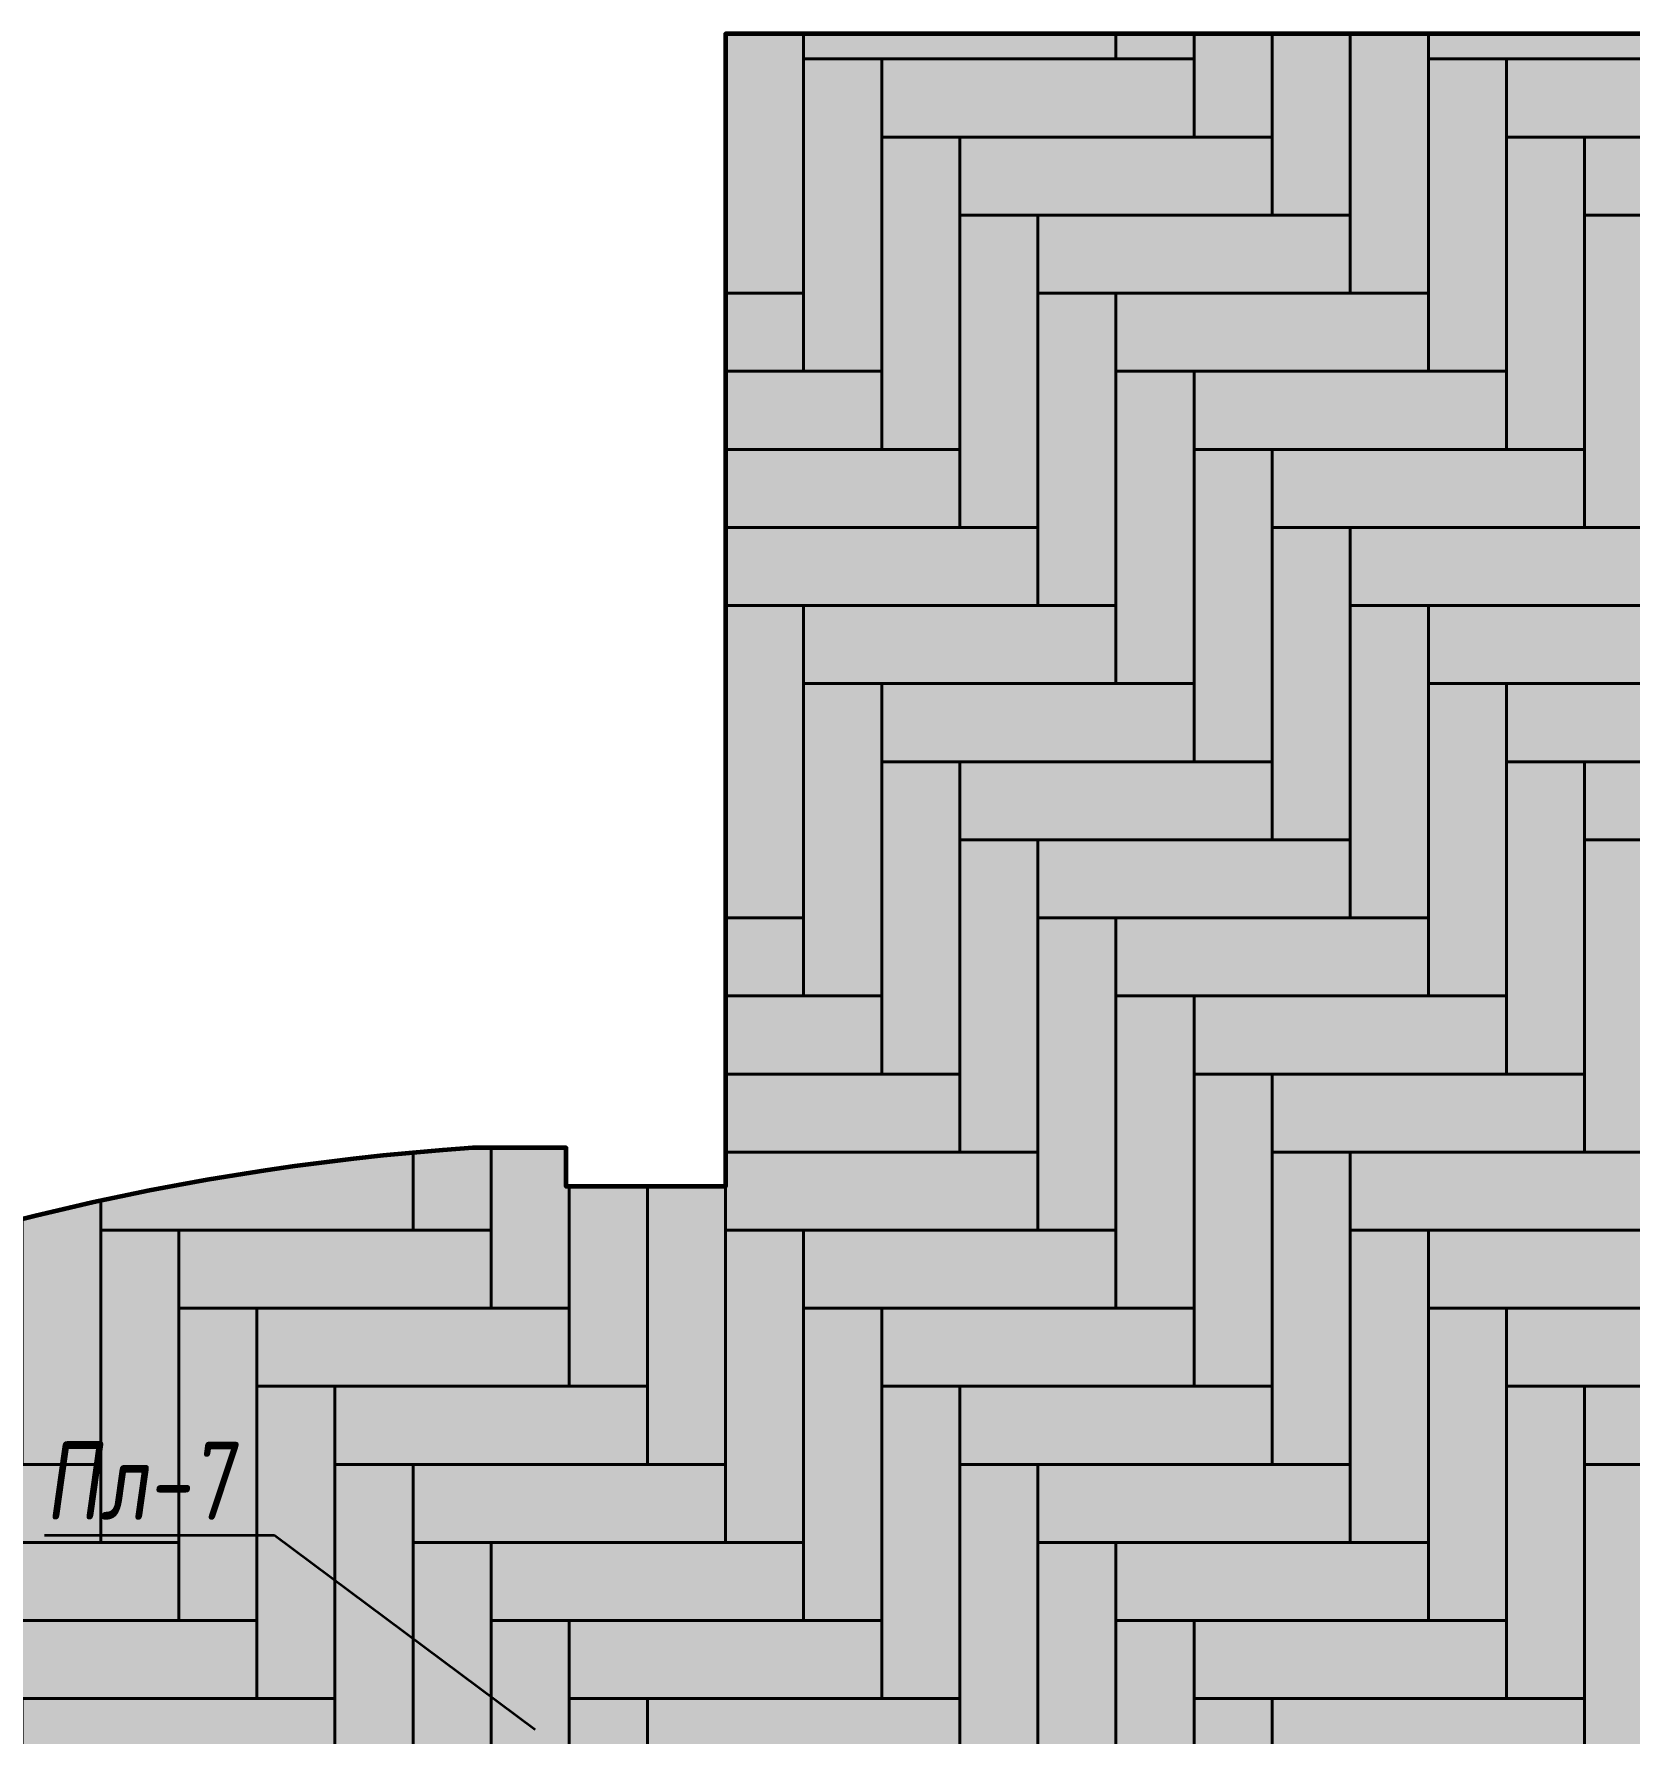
# Model space of a CAD drawing. Header units: millimetres. Extents: x -510890 to 418982, y -118257 to 141350.
# Drawn here: x 64678 to 69784, y -1581 to 3859 of the extents above; entities that cross this region are included whole.
import ezdxf
from ezdxf import colors
from ezdxf.entities.mleader import LeaderData, LeaderLine
from ezdxf.math import Vec2, Vec3

# ---------------------------------------------------------------- set-up
doc = ezdxf.new("R2010")
doc.units = ezdxf.units.MM
doc.layers.add('АР_Площадь контур', color=220, linetype='Continuous', lineweight=35, plot=False)
doc.styles.add('Архитект', font='isocpeur.ttf', dxfattribs={"width": 0.8, "oblique": 8})

msp = doc.modelspace()

# ---------------------------------------------------------------- hatches: boundary and pattern name
at = {"layer": 'АР_Площадь контур', "ltscale": 100, "true_color": 0xc7c8ca}
h = msp.add_hatch(color=9, dxfattribs=at)
h.dxf.hatch_style = 1
h.paths.add_polyline_path([(67141.8, 3859.4), (66891.8, 3859.4), (66891.8, 3029.4), (67141.8, 3029.4)])
at = {"layer": 'АР_Площадь контур', "ltscale": 100, "true_color": 0xffffff}
h = msp.add_hatch(color=7, dxfattribs=at)
h.dxf.hatch_style = 1
h.paths.add_polyline_path([(68141.8, 3859.4), (67141.8, 3859.4), (67141.8, 3779.4), (68141.8, 3779.4)])
h = msp.add_hatch(color=7, dxfattribs=at)
h.dxf.hatch_style = 1
h.paths.add_polyline_path([(68391.8, 3859.4), (68141.8, 3859.4), (68141.8, 3779.4), (68391.8, 3779.4)])
at = {"layer": 'АР_Площадь контур', "ltscale": 100, "true_color": 0x636466}
h = msp.add_hatch(color=251, dxfattribs=at)
h.dxf.hatch_style = 1
h.paths.add_polyline_path([(68641.8, 3859.4), (68391.8, 3859.4), (68391.8, 3529.4), (68641.8, 3529.4)])
at = {"layer": 'АР_Площадь контур', "ltscale": 100, "true_color": 0xc7c8ca}
h = msp.add_hatch(color=9, dxfattribs=at)
h.dxf.hatch_style = 1
h.paths.add_polyline_path([(68891.8, 3859.4), (68641.8, 3859.4), (68641.8, 3279.4), (68891.8, 3279.4)])
at = {"layer": 'АР_Площадь контур', "ltscale": 100, "true_color": 0xffffff}
h = msp.add_hatch(color=7, dxfattribs=at)
h.dxf.hatch_style = 1
h.paths.add_polyline_path([(69141.8, 3859.4), (68891.8, 3859.4), (68891.8, 3029.4), (69141.8, 3029.4)])
at = {"layer": 'АР_Площадь контур', "ltscale": 100, "true_color": 0x636466}
h = msp.add_hatch(color=251, dxfattribs=at)
h.dxf.hatch_style = 1
h.paths.add_polyline_path([(70141.8, 3859.4), (69141.8, 3859.4), (69141.8, 3779.4), (70141.8, 3779.4)])
at = {"layer": 'АР_Площадь контур', "ltscale": 100, "true_color": 0xffffff}
h = msp.add_hatch(color=7, dxfattribs=at)
h.dxf.hatch_style = 1
h.paths.add_polyline_path([(67391.8, 3779.4), (67141.8, 3779.4), (67141.8, 2779.4), (67391.8, 2779.4)])
at = {"layer": 'АР_Площадь контур', "ltscale": 100, "true_color": 0x636466}
h = msp.add_hatch(color=251, dxfattribs=at)
h.dxf.hatch_style = 1
h.paths.add_polyline_path([(68391.8, 3779.4), (67391.8, 3779.4), (67391.8, 3529.4), (68391.8, 3529.4)])
h = msp.add_hatch(color=251, dxfattribs=at)
h.dxf.hatch_style = 1
h.paths.add_polyline_path([(69391.8, 3779.4), (69141.8, 3779.4), (69141.8, 2779.4), (69391.8, 2779.4)])
at = {"layer": 'АР_Площадь контур', "ltscale": 100, "true_color": 0xc7c8ca}
h = msp.add_hatch(color=9, dxfattribs=at)
h.dxf.hatch_style = 1
h.paths.add_polyline_path([(70391.8, 3779.4), (69391.8, 3779.4), (69391.8, 3529.4), (70391.8, 3529.4)])
at = {"layer": 'АР_Площадь контур', "ltscale": 100, "true_color": 0x636466}
h = msp.add_hatch(color=251, dxfattribs=at)
h.dxf.hatch_style = 1
h.paths.add_polyline_path([(67641.8, 3529.4), (67391.8, 3529.4), (67391.8, 2529.4), (67641.8, 2529.4)])
at = {"layer": 'АР_Площадь контур', "ltscale": 100, "true_color": 0xc7c8ca}
h = msp.add_hatch(color=9, dxfattribs=at)
h.dxf.hatch_style = 1
h.paths.add_polyline_path([(68641.8, 3529.4), (67641.8, 3529.4), (67641.8, 3279.4), (68641.8, 3279.4)])
h = msp.add_hatch(color=9, dxfattribs=at)
h.dxf.hatch_style = 1
h.paths.add_polyline_path([(69641.8, 3529.4), (69391.8, 3529.4), (69391.8, 2529.4), (69641.8, 2529.4)])
at = {"layer": 'АР_Площадь контур', "ltscale": 100, "true_color": 0xffffff}
h = msp.add_hatch(color=7, dxfattribs=at)
h.dxf.hatch_style = 1
h.paths.add_polyline_path([(70641.8, 3529.4), (69641.8, 3529.4), (69641.8, 3279.4), (70641.8, 3279.4)])
at = {"layer": 'АР_Площадь контур', "ltscale": 100, "true_color": 0xc7c8ca}
h = msp.add_hatch(color=9, dxfattribs=at)
h.dxf.hatch_style = 1
h.paths.add_polyline_path([(67891.8, 3279.4), (67641.8, 3279.4), (67641.8, 2279.4), (67891.8, 2279.4)])
at = {"layer": 'АР_Площадь контур', "ltscale": 100, "true_color": 0xffffff}
h = msp.add_hatch(color=7, dxfattribs=at)
h.dxf.hatch_style = 1
h.paths.add_polyline_path([(68891.8, 3279.4), (67891.8, 3279.4), (67891.8, 3029.4), (68891.8, 3029.4)])
h = msp.add_hatch(color=7, dxfattribs=at)
h.dxf.hatch_style = 1
h.paths.add_polyline_path([(69891.8, 3279.4), (69641.8, 3279.4), (69641.8, 2279.4), (69891.8, 2279.4)])
h = msp.add_hatch(color=7, dxfattribs=at)
h.dxf.hatch_style = 1
h.paths.add_polyline_path([(66892.3, 3029.4), (66892.3, 2779.4), (67141.8, 2779.4), (67141.8, 3029.4)])
h = msp.add_hatch(color=7, dxfattribs=at)
h.dxf.hatch_style = 1
h.paths.add_polyline_path([(68141.8, 3029.4), (67891.8, 3029.4), (67891.8, 2029.4), (68141.8, 2029.4)])
at = {"layer": 'АР_Площадь контур', "ltscale": 100, "true_color": 0x636466}
h = msp.add_hatch(color=251, dxfattribs=at)
h.dxf.hatch_style = 1
h.paths.add_polyline_path([(69141.8, 3029.4), (68141.8, 3029.4), (68141.8, 2779.4), (69141.8, 2779.4)])
h = msp.add_hatch(color=251, dxfattribs=at)
h.dxf.hatch_style = 1
h.paths.add_polyline_path([(66892.3, 2779.4), (66892.3, 2529.4), (67391.8, 2529.4), (67391.8, 2779.4)])
h = msp.add_hatch(color=251, dxfattribs=at)
h.dxf.hatch_style = 1
h.paths.add_polyline_path([(68391.8, 2779.4), (68141.8, 2779.4), (68141.8, 1779.4), (68391.8, 1779.4)])
at = {"layer": 'АР_Площадь контур', "ltscale": 100, "true_color": 0xc7c8ca}
h = msp.add_hatch(color=9, dxfattribs=at)
h.dxf.hatch_style = 1
h.paths.add_polyline_path([(69391.8, 2779.4), (68391.8, 2779.4), (68391.8, 2529.4), (69391.8, 2529.4)])
h = msp.add_hatch(color=9, dxfattribs=at)
h.dxf.hatch_style = 1
h.paths.add_polyline_path([(66892.3, 2529.4), (66892.3, 2279.4), (67641.8, 2279.4), (67641.8, 2529.4)])
h = msp.add_hatch(color=9, dxfattribs=at)
h.dxf.hatch_style = 1
h.paths.add_polyline_path([(68641.8, 2529.4), (68391.8, 2529.4), (68391.8, 1529.4), (68641.8, 1529.4)])
at = {"layer": 'АР_Площадь контур', "ltscale": 100, "true_color": 0xffffff}
h = msp.add_hatch(color=7, dxfattribs=at)
h.dxf.hatch_style = 1
h.paths.add_polyline_path([(69641.8, 2529.4), (68641.8, 2529.4), (68641.8, 2279.4), (69641.8, 2279.4)])
h = msp.add_hatch(color=7, dxfattribs=at)
h.dxf.hatch_style = 1
h.paths.add_polyline_path([(67891.8, 2279.4), (66891.8, 2279.4), (66891.8, 2029.4), (67891.8, 2029.4)])
h = msp.add_hatch(color=7, dxfattribs=at)
h.dxf.hatch_style = 1
h.paths.add_polyline_path([(68891.8, 2279.4), (68641.8, 2279.4), (68641.8, 1279.4), (68891.8, 1279.4)])
at = {"layer": 'АР_Площадь контур', "ltscale": 100, "true_color": 0x636466}
h = msp.add_hatch(color=251, dxfattribs=at)
h.dxf.hatch_style = 1
h.paths.add_polyline_path([(69891.8, 2279.4), (68891.8, 2279.4), (68891.8, 2029.4), (69891.8, 2029.4)])
at = {"layer": 'АР_Площадь контур', "ltscale": 100, "true_color": 0xffffff}
h = msp.add_hatch(color=7, dxfattribs=at)
h.dxf.hatch_style = 1
h.paths.add_polyline_path([(67141.8, 2029.4), (66891.8, 2029.4), (66891.8, 1029.4), (67141.8, 1029.4)])
at = {"layer": 'АР_Площадь контур', "ltscale": 100, "true_color": 0x636466}
h = msp.add_hatch(color=251, dxfattribs=at)
h.dxf.hatch_style = 1
h.paths.add_polyline_path([(68141.8, 2029.4), (67141.8, 2029.4), (67141.8, 1779.4), (68141.8, 1779.4)])
h = msp.add_hatch(color=251, dxfattribs=at)
h.dxf.hatch_style = 1
h.paths.add_polyline_path([(69141.8, 2029.4), (68891.8, 2029.4), (68891.8, 1029.4), (69141.8, 1029.4)])
at = {"layer": 'АР_Площадь контур', "ltscale": 100, "true_color": 0xc7c8ca}
h = msp.add_hatch(color=9, dxfattribs=at)
h.dxf.hatch_style = 1
h.paths.add_polyline_path([(70141.8, 2029.4), (69141.8, 2029.4), (69141.8, 1779.4), (70141.8, 1779.4)])
at = {"layer": 'АР_Площадь контур', "ltscale": 100, "true_color": 0x636466}
h = msp.add_hatch(color=251, dxfattribs=at)
h.dxf.hatch_style = 1
h.paths.add_polyline_path([(67391.8, 1779.4), (67141.8, 1779.4), (67141.8, 779.4), (67391.8, 779.4)])
at = {"layer": 'АР_Площадь контур', "ltscale": 100, "true_color": 0xc7c8ca}
h = msp.add_hatch(color=9, dxfattribs=at)
h.dxf.hatch_style = 1
h.paths.add_polyline_path([(68391.8, 1779.4), (67391.8, 1779.4), (67391.8, 1529.4), (68391.8, 1529.4)])
h = msp.add_hatch(color=9, dxfattribs=at)
h.dxf.hatch_style = 1
h.paths.add_polyline_path([(69391.8, 1779.4), (69141.8, 1779.4), (69141.8, 779.4), (69391.8, 779.4)])
at = {"layer": 'АР_Площадь контур', "ltscale": 100, "true_color": 0xffffff}
h = msp.add_hatch(color=7, dxfattribs=at)
h.dxf.hatch_style = 1
h.paths.add_polyline_path([(70391.8, 1779.4), (69391.8, 1779.4), (69391.8, 1529.4), (70391.8, 1529.4)])
at = {"layer": 'АР_Площадь контур', "ltscale": 100, "true_color": 0xc7c8ca}
h = msp.add_hatch(color=9, dxfattribs=at)
h.dxf.hatch_style = 1
h.paths.add_polyline_path([(67641.8, 1529.4), (67391.8, 1529.4), (67391.8, 529.4), (67641.8, 529.4)])
at = {"layer": 'АР_Площадь контур', "ltscale": 100, "true_color": 0xffffff}
h = msp.add_hatch(color=7, dxfattribs=at)
h.dxf.hatch_style = 1
h.paths.add_polyline_path([(68641.8, 1529.4), (67641.8, 1529.4), (67641.8, 1279.4), (68641.8, 1279.4)])
h = msp.add_hatch(color=7, dxfattribs=at)
h.dxf.hatch_style = 1
h.paths.add_polyline_path([(69641.8, 1529.4), (69391.8, 1529.4), (69391.8, 529.4), (69641.8, 529.4)])
at = {"layer": 'АР_Площадь контур', "ltscale": 100, "true_color": 0x636466}
h = msp.add_hatch(color=251, dxfattribs=at)
h.dxf.hatch_style = 1
h.paths.add_polyline_path([(70641.8, 1529.4), (69641.8, 1529.4), (69641.8, 1279.4), (70641.8, 1279.4)])
at = {"layer": 'АР_Площадь контур', "ltscale": 100, "true_color": 0xffffff}
h = msp.add_hatch(color=7, dxfattribs=at)
h.dxf.hatch_style = 1
h.paths.add_polyline_path([(67891.8, 1279.4), (67641.8, 1279.4), (67641.8, 279.4), (67891.8, 279.4)])
at = {"layer": 'АР_Площадь контур', "ltscale": 100, "true_color": 0x636466}
h = msp.add_hatch(color=251, dxfattribs=at)
h.dxf.hatch_style = 1
h.paths.add_polyline_path([(68891.8, 1279.4), (67891.8, 1279.4), (67891.8, 1029.4), (68891.8, 1029.4)])
h = msp.add_hatch(color=251, dxfattribs=at)
h.dxf.hatch_style = 1
h.paths.add_polyline_path([(69891.8, 1279.4), (69641.8, 1279.4), (69641.8, 279.4), (69891.8, 279.4)])
h = msp.add_hatch(color=251, dxfattribs=at)
h.dxf.hatch_style = 1
h.paths.add_polyline_path([(66892.3, 1029.4), (66892.3, 779.4), (67141.8, 779.4), (67141.8, 1029.4)])
h = msp.add_hatch(color=251, dxfattribs=at)
h.dxf.hatch_style = 1
h.paths.add_polyline_path([(68141.8, 1029.4), (67891.8, 1029.4), (67891.8, 29.4), (68141.8, 29.4)])
at = {"layer": 'АР_Площадь контур', "ltscale": 100, "true_color": 0xc7c8ca}
h = msp.add_hatch(color=9, dxfattribs=at)
h.dxf.hatch_style = 1
h.paths.add_polyline_path([(69141.8, 1029.4), (68141.8, 1029.4), (68141.8, 779.4), (69141.8, 779.4)])
h = msp.add_hatch(color=9, dxfattribs=at)
h.dxf.hatch_style = 1
h.paths.add_polyline_path([(66892.3, 779.4), (66892.3, 529.4), (67391.8, 529.4), (67391.8, 779.4)])
h = msp.add_hatch(color=9, dxfattribs=at)
h.dxf.hatch_style = 1
h.paths.add_polyline_path([(68391.8, 779.4), (68141.8, 779.4), (68141.8, -220.6), (68391.8, -220.6)])
at = {"layer": 'АР_Площадь контур', "ltscale": 100, "true_color": 0xffffff}
h = msp.add_hatch(color=7, dxfattribs=at)
h.dxf.hatch_style = 1
h.paths.add_polyline_path([(69391.8, 779.4), (68391.8, 779.4), (68391.8, 529.4), (69391.8, 529.4)])
h = msp.add_hatch(color=7, dxfattribs=at)
h.dxf.hatch_style = 1
h.paths.add_polyline_path([(66892.3, 529.4), (66892.3, 279.4), (67641.8, 279.4), (67641.8, 529.4)])
h = msp.add_hatch(color=7, dxfattribs=at)
h.dxf.hatch_style = 1
h.paths.add_polyline_path([(68641.8, 529.4), (68391.8, 529.4), (68391.8, -470.6), (68641.8, -470.6)])
at = {"layer": 'АР_Площадь контур', "ltscale": 100, "true_color": 0x636466}
h = msp.add_hatch(color=251, dxfattribs=at)
h.dxf.hatch_style = 1
h.paths.add_polyline_path([(69641.8, 529.4), (68641.8, 529.4), (68641.8, 279.4), (69641.8, 279.4)])
at = {"layer": 'АР_Площадь контур', "ltscale": 100, "true_color": 0xffffff}
h = msp.add_hatch(color=7, dxfattribs=at)
h.dxf.hatch_style = 1
edge = h.paths.add_edge_path()
edge.add_arc((66642.3, -7890.6), 8202.5, 95.25, 102.32263)
edge.add_line((64891.8, 122.8), (64891.8, 29.4))
edge.add_line((64891.8, 29.4), (65891.8, 29.4))
edge.add_line((65891.8, 29.4), (65891.8, 277.4))
h = msp.add_hatch(color=7, dxfattribs=at)
h.dxf.hatch_style = 1
edge = h.paths.add_edge_path()
edge.add_arc((66642.3, -7890.6), 8202.5, 93.91493, 95.25)
edge.add_line((65891.8, 277.4), (65891.8, 29.4))
edge.add_line((65891.8, 29.4), (66141.8, 29.4))
edge.add_line((66141.8, 29.4), (66141.8, 292.7))
edge.add_line((66141.8, 292.7), (66082.3, 292.7))
at = {"layer": 'АР_Площадь контур', "ltscale": 100, "true_color": 0x636466}
h = msp.add_hatch(color=251, dxfattribs=at)
h.dxf.hatch_style = 1
h.paths.add_polyline_path([(66391.8, 169.4), (66382.3, 169.4), (66382.3, 292.7), (66141.8, 292.7), (66141.8, -220.6), (66391.8, -220.6)])
h = msp.add_hatch(color=251, dxfattribs=at)
h.dxf.hatch_style = 1
h.paths.add_polyline_path([(67891.8, 279.4), (66891.8, 279.4), (66891.8, 29.4), (67891.8, 29.4)])
h = msp.add_hatch(color=251, dxfattribs=at)
h.dxf.hatch_style = 1
h.paths.add_polyline_path([(68891.8, 279.4), (68641.8, 279.4), (68641.8, -720.6), (68891.8, -720.6)])
at = {"layer": 'АР_Площадь контур', "ltscale": 100, "true_color": 0xc7c8ca}
h = msp.add_hatch(color=9, dxfattribs=at)
h.dxf.hatch_style = 1
h.paths.add_polyline_path([(69891.8, 279.4), (68891.8, 279.4), (68891.8, 29.4), (69891.8, 29.4)])
h = msp.add_hatch(color=9, dxfattribs=at)
h.dxf.hatch_style = 1
h.paths.add_polyline_path([(66641.8, 169.4), (66391.8, 169.4), (66391.8, -470.6), (66641.8, -470.6)])
at = {"layer": 'АР_Площадь контур', "ltscale": 100, "true_color": 0xffffff}
h = msp.add_hatch(color=7, dxfattribs=at)
h.dxf.hatch_style = 1
h.paths.add_polyline_path([(66891.8, 169.4), (66641.8, 169.4), (66641.8, -720.6), (66891.8, -720.6)])
at = {"layer": 'АР_Площадь контур', "ltscale": 100, "true_color": 0xc7c8ca}
h = msp.add_hatch(color=9, dxfattribs=at)
h.dxf.hatch_style = 1
edge = h.paths.add_edge_path()
edge.add_arc((66642.3, -7890.6), 8202.5, 102.32263, 104.11653)
edge.add_line((64641.8, 64.1), (64641.8, -720.6))
edge.add_line((64641.8, -720.6), (64891.8, -720.6))
edge.add_line((64891.8, -720.6), (64891.8, 122.8))
at = {"layer": 'АР_Площадь контур', "ltscale": 100, "true_color": 0xffffff}
h = msp.add_hatch(color=7, dxfattribs=at)
h.dxf.hatch_style = 1
h.paths.add_polyline_path([(65141.8, 29.4), (64891.8, 29.4), (64891.8, -970.6), (65141.8, -970.6)])
at = {"layer": 'АР_Площадь контур', "ltscale": 100, "true_color": 0x636466}
h = msp.add_hatch(color=251, dxfattribs=at)
h.dxf.hatch_style = 1
h.paths.add_polyline_path([(66141.8, 29.4), (65141.8, 29.4), (65141.8, -220.6), (66141.8, -220.6)])
h = msp.add_hatch(color=251, dxfattribs=at)
h.dxf.hatch_style = 1
h.paths.add_polyline_path([(67141.8, 29.4), (66891.8, 29.4), (66891.8, -970.6), (67141.8, -970.6)])
at = {"layer": 'АР_Площадь контур', "ltscale": 100, "true_color": 0xc7c8ca}
h = msp.add_hatch(color=9, dxfattribs=at)
h.dxf.hatch_style = 1
h.paths.add_polyline_path([(68141.8, 29.4), (67141.8, 29.4), (67141.8, -220.6), (68141.8, -220.6)])
h = msp.add_hatch(color=9, dxfattribs=at)
h.dxf.hatch_style = 1
h.paths.add_polyline_path([(69141.8, 29.4), (68891.8, 29.4), (68891.8, -970.6), (69141.8, -970.6)])
at = {"layer": 'АР_Площадь контур', "ltscale": 100, "true_color": 0xffffff}
h = msp.add_hatch(color=7, dxfattribs=at)
h.dxf.hatch_style = 1
h.paths.add_polyline_path([(70141.8, 29.4), (69141.8, 29.4), (69141.8, -220.6), (70141.8, -220.6)])
at = {"layer": 'АР_Площадь контур', "ltscale": 100, "true_color": 0x636466}
h = msp.add_hatch(color=251, dxfattribs=at)
h.dxf.hatch_style = 1
h.paths.add_polyline_path([(65391.8, -220.6), (65141.8, -220.6), (65141.8, -1220.6), (65391.8, -1220.6)])
at = {"layer": 'АР_Площадь контур', "ltscale": 100, "true_color": 0xc7c8ca}
h = msp.add_hatch(color=9, dxfattribs=at)
h.dxf.hatch_style = 1
h.paths.add_polyline_path([(66391.8, -220.6), (65391.8, -220.6), (65391.8, -470.6), (66391.8, -470.6)])
h = msp.add_hatch(color=9, dxfattribs=at)
h.dxf.hatch_style = 1
h.paths.add_polyline_path([(67391.8, -220.6), (67141.8, -220.6), (67141.8, -1220.6), (67391.8, -1220.6)])
at = {"layer": 'АР_Площадь контур', "ltscale": 100, "true_color": 0xffffff}
h = msp.add_hatch(color=7, dxfattribs=at)
h.dxf.hatch_style = 1
h.paths.add_polyline_path([(68391.8, -220.6), (67391.8, -220.6), (67391.8, -470.6), (68391.8, -470.6)])
h = msp.add_hatch(color=7, dxfattribs=at)
h.dxf.hatch_style = 1
h.paths.add_polyline_path([(69391.8, -220.6), (69141.8, -220.6), (69141.8, -1220.6), (69391.8, -1220.6)])
at = {"layer": 'АР_Площадь контур', "ltscale": 100, "true_color": 0x636466}
h = msp.add_hatch(color=251, dxfattribs=at)
h.dxf.hatch_style = 1
h.paths.add_polyline_path([(70391.8, -220.6), (69391.8, -220.6), (69391.8, -470.6), (70391.8, -470.6)])
at = {"layer": 'АР_Площадь контур', "ltscale": 100, "true_color": 0xc7c8ca}
h = msp.add_hatch(color=9, dxfattribs=at)
h.dxf.hatch_style = 1
h.paths.add_polyline_path([(65641.8, -470.6), (65391.8, -470.6), (65391.8, -1470.6), (65641.8, -1470.6)])
at = {"layer": 'АР_Площадь контур', "ltscale": 100, "true_color": 0xffffff}
h = msp.add_hatch(color=7, dxfattribs=at)
h.dxf.hatch_style = 1
h.paths.add_polyline_path([(66641.8, -470.6), (65641.8, -470.6), (65641.8, -720.6), (66641.8, -720.6)])
h = msp.add_hatch(color=7, dxfattribs=at)
h.dxf.hatch_style = 1
h.paths.add_polyline_path([(67641.8, -470.6), (67391.8, -470.6), (67391.8, -1470.6), (67641.8, -1470.6)])
at = {"layer": 'АР_Площадь контур', "ltscale": 100, "true_color": 0x636466}
h = msp.add_hatch(color=251, dxfattribs=at)
h.dxf.hatch_style = 1
h.paths.add_polyline_path([(68641.8, -470.6), (67641.8, -470.6), (67641.8, -720.6), (68641.8, -720.6)])
h = msp.add_hatch(color=251, dxfattribs=at)
h.dxf.hatch_style = 1
h.paths.add_polyline_path([(69641.8, -470.6), (69391.8, -470.6), (69391.8, -1470.6), (69641.8, -1470.6)])
at = {"layer": 'АР_Площадь контур', "ltscale": 100, "true_color": 0xc7c8ca}
h = msp.add_hatch(color=9, dxfattribs=at)
h.dxf.hatch_style = 1
h.paths.add_polyline_path([(70641.8, -470.6), (69641.8, -470.6), (69641.8, -720.6), (70641.8, -720.6)])
at = {"layer": 'АР_Площадь контур', "ltscale": 100, "true_color": 0xffffff}
h = msp.add_hatch(color=7, dxfattribs=at)
h.dxf.hatch_style = 1
h.paths.add_polyline_path([(64891.8, -720.6), (63891.8, -720.6), (63891.8, -970.6), (64891.8, -970.6)])
h = msp.add_hatch(color=7, dxfattribs=at)
h.dxf.hatch_style = 1
h.paths.add_polyline_path([(65891.8, -720.6), (65641.8, -720.6), (65641.8, -1720.6), (65891.8, -1720.6)])
at = {"layer": 'АР_Площадь контур', "ltscale": 100, "true_color": 0x636466}
h = msp.add_hatch(color=251, dxfattribs=at)
h.dxf.hatch_style = 1
h.paths.add_polyline_path([(66891.8, -720.6), (65891.8, -720.6), (65891.8, -970.6), (66891.8, -970.6)])
h = msp.add_hatch(color=251, dxfattribs=at)
h.dxf.hatch_style = 1
h.paths.add_polyline_path([(67891.8, -720.6), (67641.8, -720.6), (67641.8, -1720.6), (67891.8, -1720.6)])
at = {"layer": 'АР_Площадь контур', "ltscale": 100, "true_color": 0xc7c8ca}
h = msp.add_hatch(color=9, dxfattribs=at)
h.dxf.hatch_style = 1
h.paths.add_polyline_path([(68891.8, -720.6), (67891.8, -720.6), (67891.8, -970.6), (68891.8, -970.6)])
h = msp.add_hatch(color=9, dxfattribs=at)
h.dxf.hatch_style = 1
h.paths.add_polyline_path([(69891.8, -720.6), (69641.8, -720.6), (69641.8, -1720.6), (69891.8, -1720.6)])
at = {"layer": 'АР_Площадь контур', "ltscale": 100, "true_color": 0x636466}
h = msp.add_hatch(color=251, dxfattribs=at)
h.dxf.hatch_style = 1
h.paths.add_polyline_path([(65141.8, -970.6), (64141.8, -970.6), (64141.8, -1220.6), (65141.8, -1220.6)])
h = msp.add_hatch(color=251, dxfattribs=at)
h.dxf.hatch_style = 1
h.paths.add_polyline_path([(66141.8, -970.6), (65891.8, -970.6), (65891.8, -1970.6), (66141.8, -1970.6)])
at = {"layer": 'АР_Площадь контур', "ltscale": 100, "true_color": 0xc7c8ca}
h = msp.add_hatch(color=9, dxfattribs=at)
h.dxf.hatch_style = 1
h.paths.add_polyline_path([(67141.8, -970.6), (66141.8, -970.6), (66141.8, -1220.6), (67141.8, -1220.6)])
h = msp.add_hatch(color=9, dxfattribs=at)
h.dxf.hatch_style = 1
h.paths.add_polyline_path([(68141.8, -970.6), (67891.8, -970.6), (67891.8, -1970.6), (68141.8, -1970.6)])
at = {"layer": 'АР_Площадь контур', "ltscale": 100, "true_color": 0xffffff}
h = msp.add_hatch(color=7, dxfattribs=at)
h.dxf.hatch_style = 1
h.paths.add_polyline_path([(69141.8, -970.6), (68141.8, -970.6), (68141.8, -1220.6), (69141.8, -1220.6)])
at = {"layer": 'АР_Площадь контур', "ltscale": 100, "true_color": 0xc7c8ca}
h = msp.add_hatch(color=9, dxfattribs=at)
h.dxf.hatch_style = 1
h.paths.add_polyline_path([(65391.8, -1220.6), (64391.8, -1220.6), (64391.8, -1470.6), (65391.8, -1470.6)])
h = msp.add_hatch(color=9, dxfattribs=at)
h.dxf.hatch_style = 1
h.paths.add_polyline_path([(66391.8, -1220.6), (66141.8, -1220.6), (66141.8, -2220.6), (66391.8, -2220.6)])
at = {"layer": 'АР_Площадь контур', "ltscale": 100, "true_color": 0xffffff}
h = msp.add_hatch(color=7, dxfattribs=at)
h.dxf.hatch_style = 1
h.paths.add_polyline_path([(67391.8, -1220.6), (66391.8, -1220.6), (66391.8, -1470.6), (67391.8, -1470.6)])
h = msp.add_hatch(color=7, dxfattribs=at)
h.dxf.hatch_style = 1
h.paths.add_polyline_path([(68391.8, -1220.6), (68141.8, -1220.6), (68141.8, -2220.6), (68391.8, -2220.6)])
at = {"layer": 'АР_Площадь контур', "ltscale": 100, "true_color": 0x636466}
h = msp.add_hatch(color=251, dxfattribs=at)
h.dxf.hatch_style = 1
h.paths.add_polyline_path([(69391.8, -1220.6), (68391.8, -1220.6), (68391.8, -1470.6), (69391.8, -1470.6)])
at = {"layer": 'АР_Площадь контур', "ltscale": 100, "true_color": 0xffffff}
h = msp.add_hatch(color=7, dxfattribs=at)
h.dxf.hatch_style = 1
h.paths.add_polyline_path([(65641.8, -1470.6), (64641.8, -1470.6), (64641.8, -1720.6), (65641.8, -1720.6)])
h = msp.add_hatch(color=7, dxfattribs=at)
h.dxf.hatch_style = 1
h.paths.add_polyline_path([(66641.8, -2090.6), (66442.3, -2090.6), (66442.3, -1690.6), (66641.8, -1690.6), (66641.8, -1470.6), (66391.8, -1470.6), (66391.8, -2470.6), (66641.8, -2470.6)])
at = {"layer": 'АР_Площадь контур', "ltscale": 100, "true_color": 0x636466}
h = msp.add_hatch(color=251, dxfattribs=at)
h.dxf.hatch_style = 1
h.paths.add_polyline_path([(66641.8, -1690.6), (66842.3, -1690.6), (66842.3, -1720.6), (67641.8, -1720.6), (67641.8, -1470.6), (66641.8, -1470.6)])
h = msp.add_hatch(color=251, dxfattribs=at)
h.dxf.hatch_style = 1
h.paths.add_polyline_path([(68641.8, -1470.6), (68391.8, -1470.6), (68391.8, -2470.6), (68641.8, -2470.6)])
at = {"layer": 'АР_Площадь контур', "ltscale": 100, "true_color": 0xc7c8ca}
h = msp.add_hatch(color=9, dxfattribs=at)
h.dxf.hatch_style = 1
h.paths.add_polyline_path([(69641.8, -1470.6), (68641.8, -1470.6), (68641.8, -1720.6), (69641.8, -1720.6)])

# ---------------------------------------------------------------- linework, layer by layer
at = {"layer": 'АР_Площадь контур', "lineweight": 60}
msp.add_lwpolyline([(75392.3, -3101), (75392.3, 3859.4), (66892.3, 3859.4), (66892.3, 169.4), (66382.3, 169.4), (66382.3, 292.7), (66082.3, 292.7, 0.374732), (58459, -7330.6), (58459, -7390.7)], format="xyb", dxfattribs=at)
at = {"layer": 'АР_Площадь контур', "color": 7, "ltscale": 100}
msp.add_lwpolyline([(66892.3, 169.4), (66382.3, 169.4), (66382.3, 292.7), (66082.3, 292.7, 0.374731), (58459, -7330.6), (58459, -7390.7), (64742.8, -7390.7), (64742.8, -7991.6), (66442.3, -7992.6), (66442.5, -7690.6), (66842.3, -7690.6), (66842.3, -7970.6), (69360.7, -7970.6), (69360.7, -8090.6), (71060.7, -8090.6), (71060.7, -7970.6), (72442.3, -7970.6), (72442.3, -7690.6), (72842.3, -7690.6), (72842.3, -7970.6), (75392.4, -7970.6), (75392.3, 3859.4), (66892.3, 3859.4)], format="xyb", close=True, dxfattribs=at)
for points in [[(67141.8, 3859.4), (67141.8, 3029.4), (66891.8, 3029.4)], [(68141.8, 3859.4), (68141.8, 3779.4), (67141.8, 3779.4), (67141.8, 3859.4)], [(68391.8, 3859.4), (68391.8, 3779.4), (68141.8, 3779.4), (68141.8, 3859.4)], [(68641.8, 3859.4), (68641.8, 3529.4), (68391.8, 3529.4), (68391.8, 3859.4)], [(68891.8, 3859.4), (68891.8, 3279.4), (68641.8, 3279.4), (68641.8, 3859.4)], [(69141.8, 3859.4), (69141.8, 3029.4), (68891.8, 3029.4), (68891.8, 3859.4)], [(70141.8, 3859.4), (70141.8, 3779.4), (69141.8, 3779.4), (69141.8, 3859.4)], [(66891.8, 3279.4), (66891.8, 3029.4)], [(66891.8, 3029.4), (67141.8, 3029.4), (67141.8, 2779.4), (66892.3, 2779.4)], [(66892.3, 2779.4), (67391.8, 2779.4), (67391.8, 2529.4), (66892.3, 2529.4)], [(66892.3, 2529.4), (67641.8, 2529.4), (67641.8, 2279.4), (66891.8, 2279.4)], [(66891.8, 2279.4), (66891.8, 1279.4)], [(66891.8, 1279.4), (66891.8, 1029.4)], [(66891.8, 1029.4), (67141.8, 1029.4), (67141.8, 779.4), (66892.3, 779.4)], [(66892.3, 779.4), (67391.8, 779.4), (67391.8, 529.4), (66892.3, 529.4)], [(66892.3, 529.4), (67641.8, 529.4), (67641.8, 279.4), (66891.8, 279.4)], [(65891.8, 277.4), (65891.8, 29.4), (64891.8, 29.4), (64891.8, 122.8)], [(66141.8, 292.7), (66141.8, 29.4), (65891.8, 29.4), (65891.8, 277.4)], [(66391.8, 169.4), (66391.8, -220.6), (66141.8, -220.6), (66141.8, 292.7)], [(66891.8, 279.4), (66891.8, -720.6), (66641.8, -720.6), (66641.8, 169.4)], [(66641.8, 169.4), (66641.8, -470.6), (66391.8, -470.6), (66391.8, 169.4)], [(64891.8, 122.8), (64891.8, -720.6), (64641.8, -720.6), (64641.8, 64.1)], [(66641.8, -2090.6), (66641.8, -2470.6), (66391.8, -2470.6), (66391.8, -1470.6), (66641.8, -1470.6), (66641.8, -1690.6)], [(66641.8, -1690.6), (66641.8, -1470.6), (67641.8, -1470.6), (67641.8, -1720.6), (66842.3, -1720.6)]]:
    msp.add_lwpolyline(points, dxfattribs=at)
for points in [[(67141.8, 2779.4), (67141.8, 3779.4), (67391.8, 3779.4), (67391.8, 2779.4)], [(67391.8, 3779.4), (68391.8, 3779.4), (68391.8, 3529.4), (67391.8, 3529.4)], [(69141.8, 2779.4), (69141.8, 3779.4), (69391.8, 3779.4), (69391.8, 2779.4)], [(69391.8, 3779.4), (70391.8, 3779.4), (70391.8, 3529.4), (69391.8, 3529.4)], [(67391.8, 2529.4), (67391.8, 3529.4), (67641.8, 3529.4), (67641.8, 2529.4)], [(67641.8, 3529.4), (68641.8, 3529.4), (68641.8, 3279.4), (67641.8, 3279.4)], [(69391.8, 2529.4), (69391.8, 3529.4), (69641.8, 3529.4), (69641.8, 2529.4)], [(69641.8, 3529.4), (70641.8, 3529.4), (70641.8, 3279.4), (69641.8, 3279.4)], [(67641.8, 2279.4), (67641.8, 3279.4), (67891.8, 3279.4), (67891.8, 2279.4)], [(67891.8, 3279.4), (68891.8, 3279.4), (68891.8, 3029.4), (67891.8, 3029.4)], [(69641.8, 2279.4), (69641.8, 3279.4), (69891.8, 3279.4), (69891.8, 2279.4)], [(67891.8, 2029.4), (67891.8, 3029.4), (68141.8, 3029.4), (68141.8, 2029.4)], [(68141.8, 3029.4), (69141.8, 3029.4), (69141.8, 2779.4), (68141.8, 2779.4)], [(68141.8, 1779.4), (68141.8, 2779.4), (68391.8, 2779.4), (68391.8, 1779.4)], [(68391.8, 2779.4), (69391.8, 2779.4), (69391.8, 2529.4), (68391.8, 2529.4)], [(68391.8, 1529.4), (68391.8, 2529.4), (68641.8, 2529.4), (68641.8, 1529.4)], [(68641.8, 2529.4), (69641.8, 2529.4), (69641.8, 2279.4), (68641.8, 2279.4)], [(66891.8, 2279.4), (67891.8, 2279.4), (67891.8, 2029.4), (66891.8, 2029.4)], [(68641.8, 1279.4), (68641.8, 2279.4), (68891.8, 2279.4), (68891.8, 1279.4)], [(68891.8, 2279.4), (69891.8, 2279.4), (69891.8, 2029.4), (68891.8, 2029.4)], [(66891.8, 1029.4), (66891.8, 2029.4), (67141.8, 2029.4), (67141.8, 1029.4)], [(67141.8, 2029.4), (68141.8, 2029.4), (68141.8, 1779.4), (67141.8, 1779.4)], [(68891.8, 1029.4), (68891.8, 2029.4), (69141.8, 2029.4), (69141.8, 1029.4)], [(69141.8, 2029.4), (70141.8, 2029.4), (70141.8, 1779.4), (69141.8, 1779.4)], [(67141.8, 779.4), (67141.8, 1779.4), (67391.8, 1779.4), (67391.8, 779.4)], [(67391.8, 1779.4), (68391.8, 1779.4), (68391.8, 1529.4), (67391.8, 1529.4)], [(69141.8, 779.4), (69141.8, 1779.4), (69391.8, 1779.4), (69391.8, 779.4)], [(69391.8, 1779.4), (70391.8, 1779.4), (70391.8, 1529.4), (69391.8, 1529.4)], [(67391.8, 529.4), (67391.8, 1529.4), (67641.8, 1529.4), (67641.8, 529.4)], [(67641.8, 1529.4), (68641.8, 1529.4), (68641.8, 1279.4), (67641.8, 1279.4)], [(69391.8, 529.4), (69391.8, 1529.4), (69641.8, 1529.4), (69641.8, 529.4)], [(69641.8, 1529.4), (70641.8, 1529.4), (70641.8, 1279.4), (69641.8, 1279.4)], [(67641.8, 279.4), (67641.8, 1279.4), (67891.8, 1279.4), (67891.8, 279.4)], [(67891.8, 1279.4), (68891.8, 1279.4), (68891.8, 1029.4), (67891.8, 1029.4)], [(69641.8, 279.4), (69641.8, 1279.4), (69891.8, 1279.4), (69891.8, 279.4)], [(67891.8, 29.4), (67891.8, 1029.4), (68141.8, 1029.4), (68141.8, 29.4)], [(68141.8, 1029.4), (69141.8, 1029.4), (69141.8, 779.4), (68141.8, 779.4)], [(68141.8, -220.6), (68141.8, 779.4), (68391.8, 779.4), (68391.8, -220.6)], [(68391.8, 779.4), (69391.8, 779.4), (69391.8, 529.4), (68391.8, 529.4)], [(68391.8, -470.6), (68391.8, 529.4), (68641.8, 529.4), (68641.8, -470.6)], [(68641.8, 529.4), (69641.8, 529.4), (69641.8, 279.4), (68641.8, 279.4)], [(66891.8, 279.4), (67891.8, 279.4), (67891.8, 29.4), (66891.8, 29.4)], [(68641.8, -720.6), (68641.8, 279.4), (68891.8, 279.4), (68891.8, -720.6)], [(68891.8, 279.4), (69891.8, 279.4), (69891.8, 29.4), (68891.8, 29.4)], [(64891.8, -970.6), (64891.8, 29.4), (65141.8, 29.4), (65141.8, -970.6)], [(65141.8, 29.4), (66141.8, 29.4), (66141.8, -220.6), (65141.8, -220.6)], [(66891.8, -970.6), (66891.8, 29.4), (67141.8, 29.4), (67141.8, -970.6)], [(67141.8, 29.4), (68141.8, 29.4), (68141.8, -220.6), (67141.8, -220.6)], [(68891.8, -970.6), (68891.8, 29.4), (69141.8, 29.4), (69141.8, -970.6)], [(69141.8, 29.4), (70141.8, 29.4), (70141.8, -220.6), (69141.8, -220.6)], [(65141.8, -1220.6), (65141.8, -220.6), (65391.8, -220.6), (65391.8, -1220.6)], [(65391.8, -220.6), (66391.8, -220.6), (66391.8, -470.6), (65391.8, -470.6)], [(67141.8, -1220.6), (67141.8, -220.6), (67391.8, -220.6), (67391.8, -1220.6)], [(67391.8, -220.6), (68391.8, -220.6), (68391.8, -470.6), (67391.8, -470.6)], [(69141.8, -1220.6), (69141.8, -220.6), (69391.8, -220.6), (69391.8, -1220.6)], [(69391.8, -220.6), (70391.8, -220.6), (70391.8, -470.6), (69391.8, -470.6)], [(65391.8, -1470.6), (65391.8, -470.6), (65641.8, -470.6), (65641.8, -1470.6)], [(65641.8, -470.6), (66641.8, -470.6), (66641.8, -720.6), (65641.8, -720.6)], [(67391.8, -1470.6), (67391.8, -470.6), (67641.8, -470.6), (67641.8, -1470.6)], [(67641.8, -470.6), (68641.8, -470.6), (68641.8, -720.6), (67641.8, -720.6)], [(69391.8, -1470.6), (69391.8, -470.6), (69641.8, -470.6), (69641.8, -1470.6)], [(69641.8, -470.6), (70641.8, -470.6), (70641.8, -720.6), (69641.8, -720.6)], [(63891.8, -720.6), (64891.8, -720.6), (64891.8, -970.6), (63891.8, -970.6)], [(65641.8, -1720.6), (65641.8, -720.6), (65891.8, -720.6), (65891.8, -1720.6)], [(65891.8, -720.6), (66891.8, -720.6), (66891.8, -970.6), (65891.8, -970.6)], [(67641.8, -1720.6), (67641.8, -720.6), (67891.8, -720.6), (67891.8, -1720.6)], [(67891.8, -720.6), (68891.8, -720.6), (68891.8, -970.6), (67891.8, -970.6)], [(69641.8, -1720.6), (69641.8, -720.6), (69891.8, -720.6), (69891.8, -1720.6)], [(64141.8, -970.6), (65141.8, -970.6), (65141.8, -1220.6), (64141.8, -1220.6)], [(65891.8, -1970.6), (65891.8, -970.6), (66141.8, -970.6), (66141.8, -1970.6)], [(66141.8, -970.6), (67141.8, -970.6), (67141.8, -1220.6), (66141.8, -1220.6)], [(67891.8, -1970.6), (67891.8, -970.6), (68141.8, -970.6), (68141.8, -1970.6)], [(68141.8, -970.6), (69141.8, -970.6), (69141.8, -1220.6), (68141.8, -1220.6)], [(64391.8, -1220.6), (65391.8, -1220.6), (65391.8, -1470.6), (64391.8, -1470.6)], [(66141.8, -2220.6), (66141.8, -1220.6), (66391.8, -1220.6), (66391.8, -2220.6)], [(66391.8, -1220.6), (67391.8, -1220.6), (67391.8, -1470.6), (66391.8, -1470.6)], [(68141.8, -2220.6), (68141.8, -1220.6), (68391.8, -1220.6), (68391.8, -2220.6)], [(68391.8, -1220.6), (69391.8, -1220.6), (69391.8, -1470.6), (68391.8, -1470.6)], [(64641.8, -1470.6), (65641.8, -1470.6), (65641.8, -1720.6), (64641.8, -1720.6)], [(68391.8, -2470.6), (68391.8, -1470.6), (68641.8, -1470.6), (68641.8, -2470.6)], [(68641.8, -1470.6), (69641.8, -1470.6), (69641.8, -1720.6), (68641.8, -1720.6)]]:
    msp.add_lwpolyline(points, close=True, dxfattribs=at)

# ---------------------------------------------------------------- leaders
at = {"layer": 'АР_Площадь контур'}
ml = msp.add_multileader_mtext('Standard', dxfattribs=at)
ml.set_content('Пл-7', color=256, style='Архитект')
ml.set_leader_properties(color=256, linetype='ByLayer', lineweight=-1)
ml.build(insert=Vec2(0, 0))
ml.multileader.update_dxf_attribs({"text_left_attachment_type": 6, "text_right_attachment_type": 6, "dogleg_length": 25, "arrow_head_size": 200})
ctx = ml.context
ctx.base_point, ctx.char_height, ctx.arrow_head_size, ctx.landing_gap_size, ctx.plane_origin = Vec3(64612.7, -947.8), 250, 200, 100, Vec3(50991.4, -630.3)
ctx.left_attachment, ctx.right_attachment = 6, 6
notes = []
notes.append((ctx, [(0, (1, 1, 0), (65448, -947.8), (-1, 0), 25, [(1, [(66442.3, -1690.6)], 0, [])])]))
ctx.mtext.insert, ctx.mtext.width, ctx.mtext.defined_height, ctx.mtext.line_spacing_style, ctx.mtext.flow_direction = Vec3(64712.7, -647.8), 3549.472, 1007.6, 2, 5
for ctx, leaders in notes:
    for number, flags, end, landing, length, lines in leaders:
        leader = LeaderData()
        leader.index, (leader.has_last_leader_line, leader.has_dogleg_vector, leader.attachment_direction) = number, flags
        leader.last_leader_point, leader.dogleg_vector, leader.dogleg_length = Vec3(end), Vec3(landing), length
        for number, points, colour, breaks in lines:
            line = LeaderLine()
            line.index, line.vertices, line.color, line.breaks = number, Vec3.list(points), colors.encode_raw_color(colour), breaks
            leader.lines.append(line)
        ctx.leaders.append(leader)

doc.saveas('drawing.dxf')
